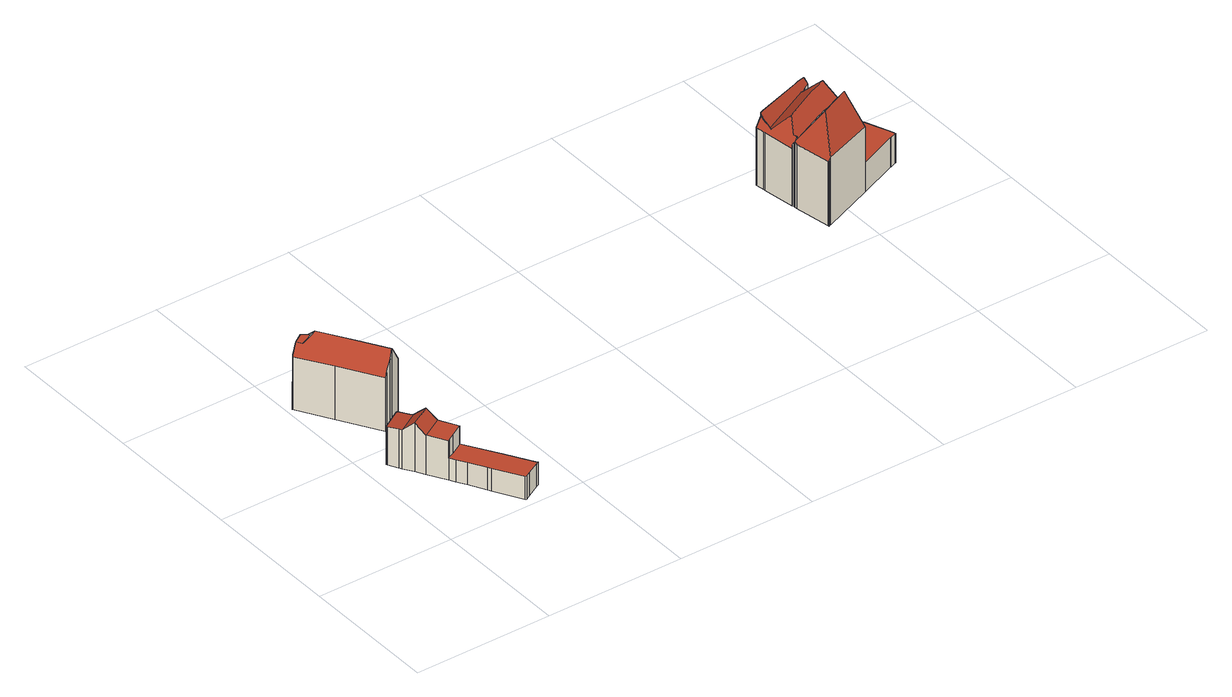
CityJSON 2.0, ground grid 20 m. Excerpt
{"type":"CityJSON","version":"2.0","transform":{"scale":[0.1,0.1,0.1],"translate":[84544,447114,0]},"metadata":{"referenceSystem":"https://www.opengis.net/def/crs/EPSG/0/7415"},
"CityObjects":{
"building1":{"type":"Building","attributes":{"dak_type":"slanted","data_area":57.34,"data_coverage":0.905,"geconstateerd":false,"gid":11568506,"h_dak_50p":4.88,"h_dak_70p":6.7,"h_dak_max":9.5,"h_dak_min":1.61,"h_maaiveld":0.794,"kas_warenhuis":false,"lod11_replace":false,"ondergronds_type":"above ground","oorspronkelijkbouwjaar":1920,"pw_actueel":"yes","pw_bron":"ahn3","reconstructie_methode":"tudelft3d-geoflow","reconstruction_skipped":false,"rmse_lod12":2.02,"rmse_lod13":2.17,"rmse_lod22":0.583,"rn":1,"status":"Pand in gebruik","t_run":137.5,"val3dity_codes_lod12":"[]","val3dity_codes_lod13":"[]","val3dity_codes_lod22":"[]"},"children":["building1-1"]},
"building1-1":{"type":"BuildingPart","parents":["building1"],"geometry":[{"type":"Solid","lod":"2.2","boundaries":[[[[0,1,2,3,4,5,6,7,8,9,10,11,12,13,14,15,16,17,18,19,20,21,22,23,24,25,26]],[[27,26,25,28]],[[29,16,15,30]],[[31,32,9,8,33]],[[30,15,14,34]],[[35,13,12,36]],[[34,14,13,35]],[[36,12,11,37]],[[38,4,3,39]],[[40,41,42,43]],[[33,8,7,44]],[[37,11,10,45]],[[46,18,17,47]],[[47,17,16,29]],[[48,24,23,49]],[[50,6,5,51]],[[49,23,22,52]],[[52,22,21,41,40]],[[43,42,53,54]],[[41,21,20,55]],[[54,53,56,57]],[[51,5,4,38]],[[44,7,6,50]],[[55,20,19,58]],[[58,19,18,46]],[[59,1,0,60]],[[60,0,26,27]],[[61,2,1,59]],[[28,25,24,48]],[[39,3,2,61]],[[45,10,9,32]],[[57,56,32,31]],[[54,57,31,33,62,63,52,40,43]],[[44,64,65,49,52,63,62,33]],[[61,59,60,27,28,48,66,51,38,39]],[[66,48,49,65,64,44,50,51]],[[37,45,32,56,53,42,41,55,58,46,47,29,30,34,35,36]]]],"semantics":{"surfaces":[{"type":"GroundSurface"},{"type":"WallSurface","on_footprint_edge":true},{"type":"WallSurface","on_footprint_edge":false},{"type":"RoofSurface"}],"values":[[0,1,1,1,1,1,1,1,1,2,1,1,1,1,1,1,1,1,2,1,2,1,1,1,1,1,1,1,1,1,1,2,3,3,3,3,3]]}}]},
"building2":{"type":"Building","attributes":{"dak_type":"slanted","data_area":44.93,"data_coverage":0.875,"geconstateerd":false,"gid":11568601,"h_dak_50p":10.22,"h_dak_70p":10.77,"h_dak_max":11.77,"h_dak_min":4.87,"h_maaiveld":0.778,"kas_warenhuis":false,"lod11_replace":false,"ondergronds_type":"above ground","oorspronkelijkbouwjaar":1895,"pw_actueel":"yes","pw_bron":"ahn3","reconstructie_methode":"tudelft3d-geoflow","reconstruction_skipped":false,"rmse_lod12":1.12,"rmse_lod13":1.08,"rmse_lod22":0.201,"rn":1,"status":"Pand in gebruik","t_run":127.49,"val3dity_codes_lod12":"[]","val3dity_codes_lod13":"[]","val3dity_codes_lod22":"[]"},"children":["building2-1"]},
"building2-1":{"type":"BuildingPart","parents":["building2"],"geometry":[{"type":"Solid","lod":"2.2","boundaries":[[[[67,68,69,70,71,72,73,74,75,76,77,78,79,80,81,82,83,84,85,86,87,88]],[[89,85,84,90]],[[91,69,68,92]],[[93,94,71,70,95]],[[95,70,69,91,96]],[[97,76,75,98]],[[99,81,80,100]],[[101,79,78,102]],[[96,103,104,105]],[[91,103,96]],[[90,84,83,106]],[[107,81,99]],[[108,86,85,89]],[[109,88,110]],[[111,73,72,112]],[[112,72,71,94]],[[105,104,67,88,109]],[[92,68,67,104]],[[110,88,87,113]],[[114,77,76,97]],[[113,87,86,108]],[[115,116,117]],[[102,78,77,114]],[[98,75,74,118]],[[118,74,73,111]],[[106,83,82,119]],[[119,82,81,107]],[[100,80,79,101]],[[117,94,93]],[[116,115,120]],[[117,111,112,94]],[[92,104,103,91]],[[110,113,108,89,90,106,121,116,120,122,96,105,109]],[[101,102,114,97,98,118,111,117,116,121,106,119,107,99,100]],[[122,120,115,117,93,95,96]]]],"semantics":{"surfaces":[{"type":"GroundSurface"},{"type":"WallSurface","on_footprint_edge":true},{"type":"WallSurface","on_footprint_edge":false},{"type":"RoofSurface"}],"values":[[0,1,1,1,1,1,1,1,2,2,1,1,1,1,1,1,1,1,1,1,1,2,1,1,1,1,1,1,2,2,3,3,3,3,3]]}}]},
"building3":{"type":"Building","attributes":{"dak_type":"slanted","data_area":82.55,"data_coverage":0.901,"geconstateerd":false,"gid":11568511,"h_dak_50p":8.96,"h_dak_70p":11.08,"h_dak_max":14.01,"h_dak_min":4.35,"h_maaiveld":0.078,"kas_warenhuis":false,"lod11_replace":false,"ondergronds_type":"above ground","oorspronkelijkbouwjaar":1920,"pw_actueel":"yes","pw_bron":"ahn3","reconstructie_methode":"tudelft3d-geoflow","reconstruction_skipped":false,"rmse_lod12":4.54,"rmse_lod13":1.18,"rmse_lod22":0.283,"rn":1,"status":"Pand in gebruik","t_run":192.15,"val3dity_codes_lod12":"[]","val3dity_codes_lod13":"[]","val3dity_codes_lod22":"[]"},"children":["building3-1"]},
"building3-1":{"type":"BuildingPart","parents":["building3"],"geometry":[{"type":"Solid","lod":"2.2","boundaries":[[[[123,124,125,126,127,128,129,130,131,132,133,134,135,136,137,138,139,140,141,142,143,144,145,146,147,148,149,150,151,152,153]],[[154,150,149,155]],[[156,149,148,157]],[[158,142,141,159]],[[160,145,144,161,162]],[[163,136,135,164]],[[165,166,167,168]],[[169,151,150,154]],[[170,152,151,169]],[[171,172,124,123,173]],[[174,175,176,177]],[[177,176,172,171]],[[178,137,136,163]],[[179,134,133,180]],[[181,129,128,182]],[[183,140,139,184]],[[167,185,186]],[[154,150,154,187]],[[188,182,128,127,189]],[[190,132,131,191]],[[164,135,134,179]],[[186,185,175,174]],[[192,193,194,195]],[[196,130,129,181]],[[191,131,130,196]],[[185,167,197,198]],[[199,200,201,167,186]],[[202,153,152,170]],[[155,149,156]],[[157,148,147,203]],[[203,147,146,204]],[[204,146,145,160]],[[205,126,125,206]],[[173,123,153,202]],[[207,208,182,188]],[[195,194,208,207]],[[189,127,126,205]],[[168,167,201,200]],[[198,197,193,192]],[[209,210,166,165]],[[206,125,124,172]],[[211,212,200,199]],[[213,214,212,211]],[[215,216,214,213]],[[216,217,210,209]],[[162,161,218,219]],[[220,143,142,158]],[[159,141,140,183]],[[161,144,143,220]],[[184,139,138,221]],[[221,138,137,178]],[[180,133,132,190]],[[219,218,217,216,215]],[[203,204,160,222,223,224,187,154,155,156,157]],[[191,196,181,182,208,194,193,197,167,201,167,166,210,217,218,161,220,158,159,183,184,221,178,163,164,179,180,190]],[[198,192,195,207,188,189,205,206,172,176,175,185]],[[213,211,199,186,174,177,171,173,202,170,169,154,187,224,223,215]],[[216,209,165,168,200,212,214]],[[162,219,215,223,222,160]]]],"semantics":{"surfaces":[{"type":"GroundSurface"},{"type":"WallSurface","on_footprint_edge":true},{"type":"WallSurface","on_footprint_edge":false},{"type":"RoofSurface"}],"values":[[0,1,1,1,1,1,2,1,1,1,2,2,1,1,1,1,2,1,1,1,1,2,2,1,1,2,2,1,1,1,1,1,1,1,2,2,1,2,2,2,1,2,2,2,2,2,1,1,1,1,1,1,2,3,3,3,3,3,3]]}}]},
"building4":{"type":"Building","attributes":{"dak_type":"slanted","data_area":71.4,"data_coverage":0.885,"geconstateerd":false,"gid":11568606,"h_dak_50p":9.56,"h_dak_70p":9.93,"h_dak_max":11.31,"h_dak_min":3.99,"h_maaiveld":0.105,"kas_warenhuis":false,"lod11_replace":false,"ondergronds_type":"above ground","oorspronkelijkbouwjaar":1920,"pw_actueel":"yes","pw_bron":"ahn3","reconstructie_methode":"tudelft3d-geoflow","reconstruction_skipped":false,"rmse_lod12":2.53,"rmse_lod13":0.93,"rmse_lod22":0.164,"rn":1,"status":"Pand in gebruik","t_run":155.32,"val3dity_codes_lod12":"[]","val3dity_codes_lod13":"[]","val3dity_codes_lod22":"[]"},"children":["building4-1"]},
"building4-1":{"type":"BuildingPart","parents":["building4"],"geometry":[{"type":"Solid","lod":"2.2","boundaries":[[[[225,226,227,228,229,230,231,232,233,127,234,235,236,152,237,238,239,240,241,242,243,244,245,246,247]],[[248,230,229,249]],[[250,227,226,251]],[[252,127,233,253,254]],[[255,244,243,256]],[[257,242,241,258]],[[256,243,242,257,259]],[[260,261,262]],[[263,264,265,266]],[[267,268,269,264,263]],[[270,271,272,273]],[[266,265,274]],[[273,272,275,276]],[[277,278,246,245,279]],[[280,247,246,278]],[[281,236,235,282]],[[283,231,230,248]],[[284,285,268,267]],[[249,229,228,286]],[[286,228,227,250]],[[287,239,238,288]],[[261,260,289]],[[290,237,152,291]],[[291,152,236,281]],[[292,293,294]],[[282,235,234,293,292]],[[293,234,127,252]],[[258,241,240,295]],[[259,257,296,297]],[[295,240,239,287]],[[297,296,289]],[[279,245,244,255]],[[298,299,278,277]],[[253,233,232,300]],[[254,253,301,302]],[[302,301,285,284]],[[264,269,303,304]],[[304,303,271,270]],[[276,275,299,298]],[[251,226,225,305]],[[305,225,247,280]],[[300,232,231,283]],[[288,238,237,290]],[[267,263,266,274,260,262,306,307,308]],[[282,292,294,306,262,261,289,296,257,258,295,287,288,290,291,281]],[[302,284,267,308,307,306,294,293,252,254]],[[264,304,270,273,276,298,277,279,255,256,259,297,289,260,274,265]],[[251,305,280,278,299,275,272,271,303,269,268,285,301,253,300,283,248,249,286,250]]]],"semantics":{"surfaces":[{"type":"GroundSurface"},{"type":"WallSurface","on_footprint_edge":true},{"type":"WallSurface","on_footprint_edge":false},{"type":"RoofSurface"}],"values":[[0,1,1,1,1,1,1,2,2,2,2,2,2,1,1,1,1,2,1,1,1,2,1,1,2,1,1,1,2,1,2,1,2,1,2,2,2,2,2,1,1,1,1,3,3,3,3,3]]}}]}
},
"vertices":[
[25,165,8],[53,182,8],[53,181,8],[54,182,8],[64,165,8],[65,164,8],[70,155,8],[73,149,8],[81,135,8],[96,110,8],[125,60,8],[147,21,8],[148,20,8],[144,18,8],[125,8,8],[118,4,8],[117,5,8],[94,44,8],[92,48,8],[79,72,8],[71,85,8],[66,93,8],[51,119,8],[44,132,8],[35,146,8],[33,150,8],[26,163,8],[26,163,65],[33,150,66],[117,5,42],[118,4,42],[96,110,67],[96,110,40],[81,135,68],[125,8,42],[144,18,42],[148,20,42],[147,21,42],[64,165,66],[54,182,65],[66,93,67],[66,93,41],[68,94,41],[68,94,67],[73,149,81],[125,60,41],[92,48,42],[94,44,42],[35,146,66],[44,132,81],[70,155,75],[65,164,66],[51,119,67],[77,99,40],[77,99,67],[71,85,41],[94,109,40],[94,109,67],[79,72,41],[53,182,65],[25,165,65],[53,181,65],[80,134,68],[52,119,67],[72,148,81],[69,146,81],[64,163,66],
[3,326,8],[2,326,8],[11,331,8],[25,340,8],[26,340,8],[29,342,8],[36,346,8],[37,347,8],[38,347,8],[42,340,8],[72,291,8],[80,278,8],[86,268,8],[100,245,8],[101,243,8],[84,232,8],[84,233,8],[78,228,8],[70,224,8],[66,221,8],[31,278,8],[2,325,8],[70,224,95],[78,228,107],[11,331,49],[2,326,49],[26,340,102],[26,340,90],[25,340,102],[11,331,102],[42,340,88],[38,347,88],[101,243,88],[100,245,88],[86,268,88],[80,278,88],[11,331,51],[3,326,50],[3,326,89],[84,233,117],[101,243,89],[66,221,88],[2,325,88],[2,325,87],[36,346,91],[29,342,90],[31,278,88],[72,291,88],[31,319,101],[31,319,117],[34,335,102],[37,347,89],[84,232,117],[16,323,102],[59,274,117],[13,328,102],
[811,337,1],[817,339,1],[819,340,1],[821,341,1],[824,342,1],[850,353,1],[859,357,1],[861,358,1],[864,359,1],[866,359,1],[877,364,1],[883,366,1],[884,364,1],[887,355,1],[890,349,1],[905,312,1],[905,311,1],[906,309,1],[904,308,1],[896,305,1],[895,305,1],[840,282,1],[765,252,1],[762,251,1],[761,250,1],[761,253,1],[752,304,1],[752,307,1],[752,309,1],[751,312,1],[752,312,1],[752,307,98],[752,304,98],[752,304,97],[761,253,97],[896,305,45],[904,308,45],[765,252,102],[840,282,44],[840,282,98],[887,355,45],[884,364,45],[825,333,90],[825,333,44],[820,331,44],[820,331,89],[752,309,97],[751,312,92],[817,339,96],[817,339,90],[811,337,96],[818,336,101],[818,336,87],[817,339,89],[817,339,97],[890,349,45],[883,366,45],[877,364,44],[859,357,44],[850,353,44],[906,309,45],[905,311,45],[820,331,83],[820,331,108],[752,307,99],[850,353,89],[824,342,89],[866,359,44],[864,359,44],[825,334,83],[825,334,44],[856,350,44],[856,350,85],[861,358,44],[820,332,44],[820,332,83],[821,328,112],[821,328,89],[821,328,44],[752,312,92],[761,250,97],[762,251,98],[821,341,90],[819,340,90],[854,351,86],[854,351,44],[834,312,90],[834,312,44],[822,326,116],[822,326,89],[823,325,118],[823,325,89],[829,310,140],[829,310,90],[829,310,44],[839,284,44],[839,284,101],[895,305,45],[905,312,45],[766,255,105],[785,290,140],[753,307,100],
[858,421,1],[859,422,1],[861,417,1],[881,370,1],[882,366,1],[880,365,1],[868,360,1],[866,360,1],[856,355,1],[762,316,1],[757,314,1],[753,312,1],[744,357,1],[744,358,1],[744,360,1],[742,372,1],[742,373,1],[752,377,1],[756,379,1],[828,409,1],[835,412,1],[846,416,1],[857,420,1],[880,365,41],[882,366,41],[861,417,41],[859,422,41],[824,342,90],[856,355,41],[856,355,89],[828,409,95],[756,379,103],[752,377,98],[742,373,87],[752,377,103],[751,362,85],[751,362,94],[750,353,92],[834,398,89],[834,398,79],[833,400,82],[833,400,87],[845,376,112],[845,376,41],[834,398,41],[840,406,85],[840,406,41],[848,410,41],[848,410,85],[832,402,85],[848,412,41],[848,412,88],[846,416,93],[846,416,41],[835,412,95],[857,420,41],[753,312,88],[757,314,92],[868,360,41],[853,361,95],[853,361,41],[881,370,41],[744,360,87],[744,358,87],[751,371,97],[744,357,87],[751,312,86],[762,316,98],[762,316,92],[761,322,97],[742,372,87],[752,376,98],[752,376,102],[846,415,93],[846,415,41],[866,360,41],[855,356,41],[855,356,90],[834,401,41],[834,401,83],[858,421,41],[771,341,111],[820,365,112],[830,369,112]
]}
